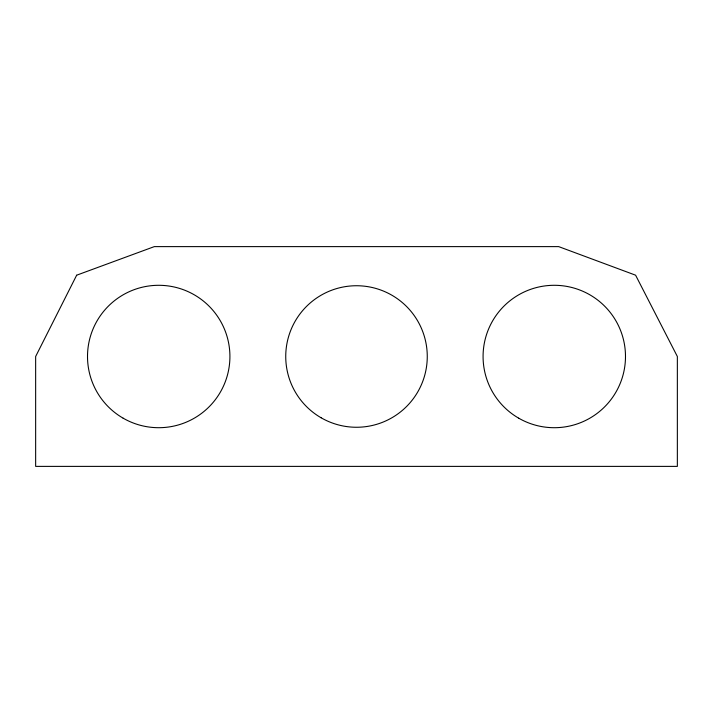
<?xml version="1.0" encoding="UTF-8"?>
<svg xmlns="http://www.w3.org/2000/svg" width="713" height="713" viewBox="0 0 713 713"><rect width="100%" height="100%" fill="white"/><g stroke="black" fill="none" stroke-linecap="round" stroke-linejoin="round"><path stroke-width="1.07" d="M76.665 275.2L35.65 356.5L35.65 466.382L677.35 466.382L677.35 356.5L635.595 275.191L558.68 246.618L154.32 246.618L76.665 275.2M321.117 417.782A70.765 70.765 0 0 0 427.265 356.5A70.765 70.765 0 0 0 321.117 295.218A70.765 70.765 0 0 0 321.117 417.782M123.117 418.166A71.202 71.202 0 0 0 229.916 356.5A71.202 71.202 0 0 0 123.117 294.834A71.202 71.202 0 0 0 123.117 418.166M518.681 418.166A71.202 71.202 0 0 0 625.488 356.5A71.202 71.202 0 0 0 518.681 294.834A71.202 71.202 0 0 0 518.681 418.166"/></g></svg>
